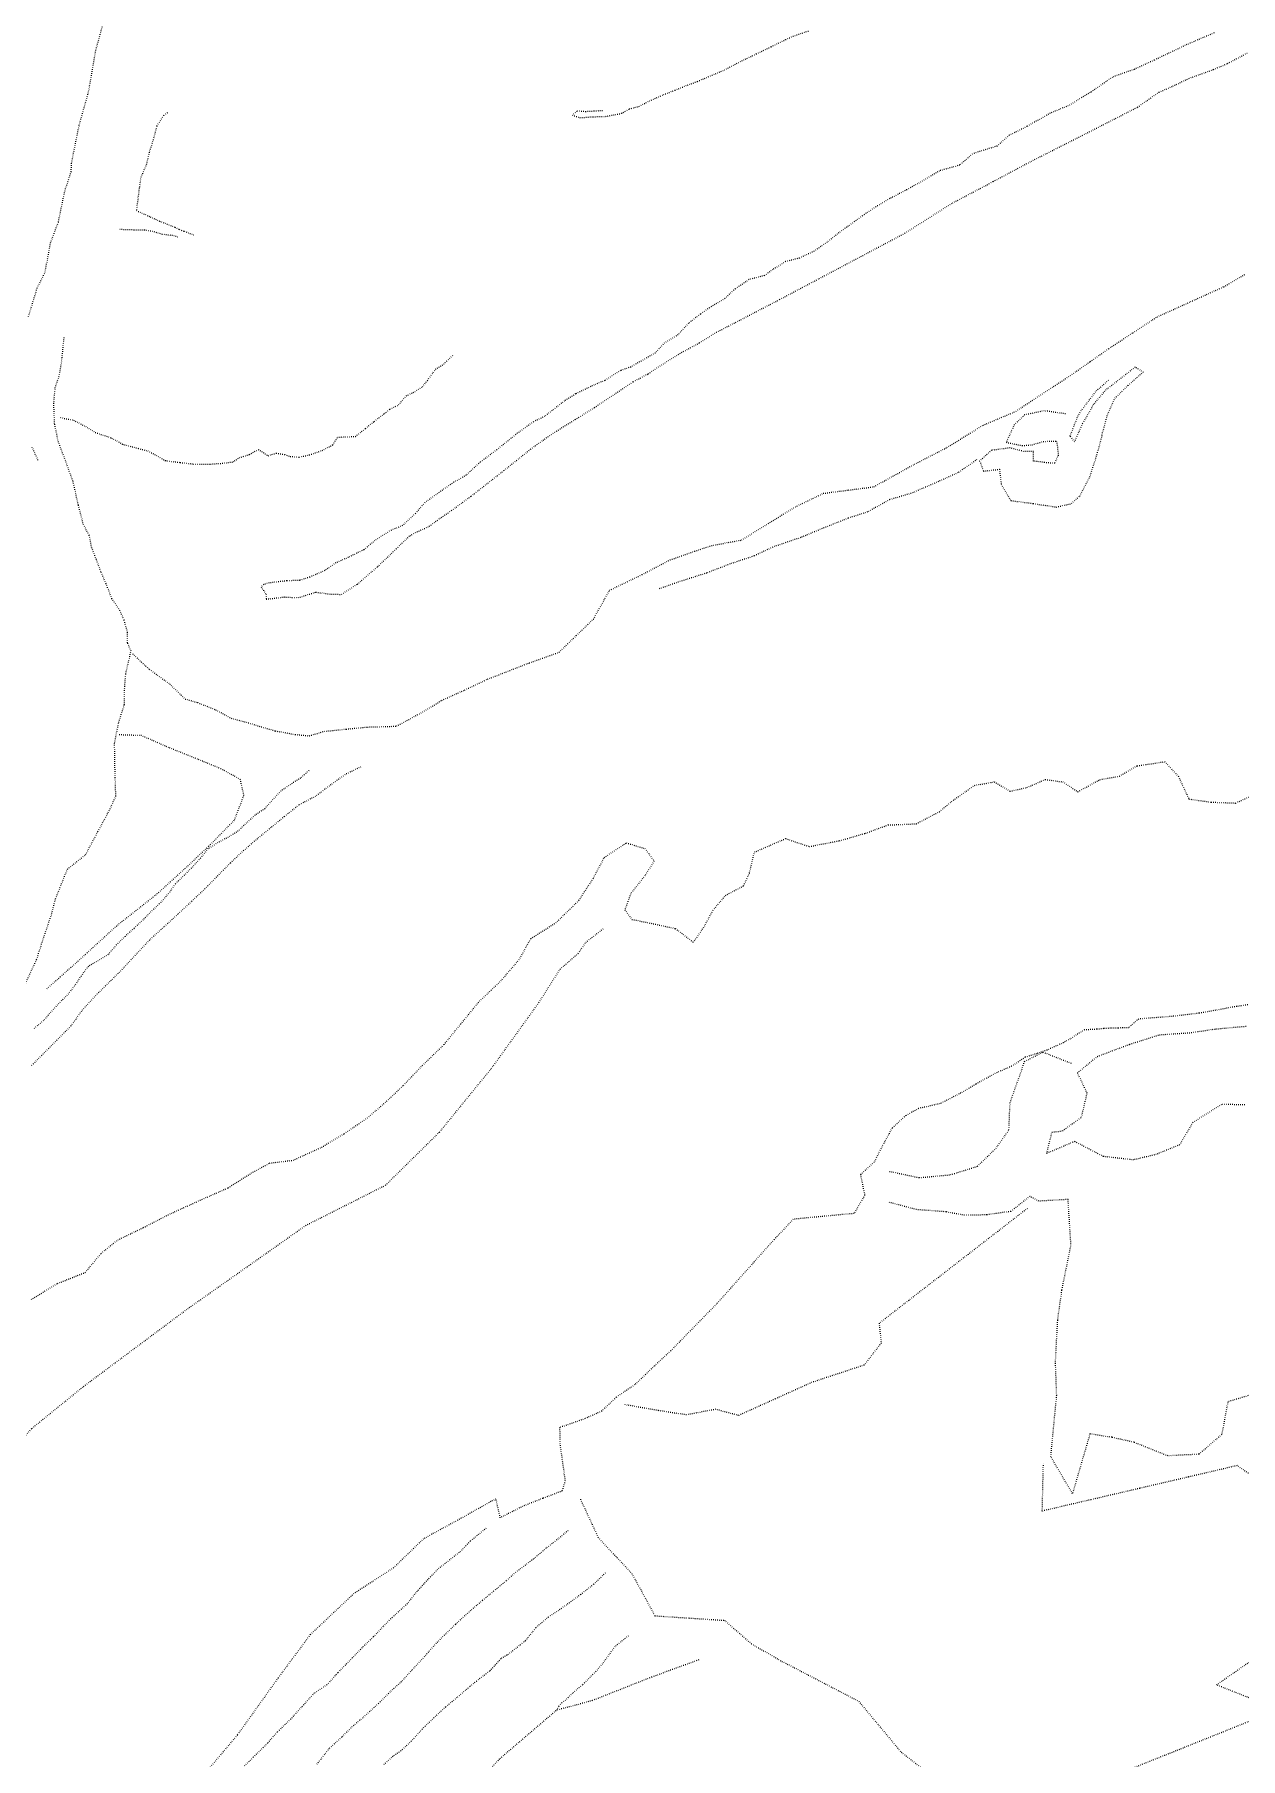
# Model space of a CAD drawing. Extents: x 682410 to 689460, y 7661803 to 7669124.
# Drawn here: x 685687.7 to 685901.6, y 7667440.4 to 7667746.3 of the extents above; entities that cross this region are included whole.
import ezdxf

# ---------------------------------------------------------------- set-up
doc = ezdxf.new("R2010")
doc.units = 0
doc.header["$MEASUREMENT"] = 0
doc.linetypes.add('DOT', pattern=[0.25, 0, -0.25])
doc.layers.add('02 TOE_Line', color=1, linetype='DOT', lineweight=20)

msp = doc.modelspace()

# ---------------------------------------------------------------- linework, layer by layer
at = {"layer": '02 TOE_Line'}
for points in [[(685686.58, 7667696.17, 4262.21), (685688.13, 7667701.28, 4262.3), (685689.54, 7667704.09, 4262.45), (685690.51, 7667709.29, 4262.36), (685691.9, 7667713, 4262.72), (685693.04, 7667718.5, 4262.74), (685694.16, 7667721.92, 4263.25), (685694.24, 7667723.47, 4263.03), (685695.59, 7667730.19, 4262.73), (685697.2, 7667735.87, 4262.97), (685698.56, 7667743.52, 4263.47), (685700.46, 7667750.48, 4264.55)], [(685896.88, 7667746.56, 4249.91), (685891.77, 7667744.35, 4249.98), (685886.3, 7667741.74, 4249.95), (685882.7, 7667740.07, 4249.84), (685878.88, 7667738.72, 4249.77), (685874.91, 7667735.97, 4249.73), (685871.02, 7667733.64, 4249.56), (685867.81, 7667732.31, 4249.73), (685863.72, 7667729.97, 4249.65), (685860.56, 7667728.39, 4249.59), (685858.39, 7667726.48, 4249.44), (685854.03, 7667725.11, 4249.41), (685851.77, 7667723.1, 4249.55), (685848.19, 7667722.09, 4249.47), (685844.61, 7667719.97, 4249.47), (685842.38, 7667718.74, 4249.5), (685839.35, 7667717.15, 4249.5), (685836.91, 7667715.7, 4249.42), (685834.51, 7667714.13, 4249.4), (685831.73, 7667712.09, 4249.37), (685830.11, 7667710.92, 4249.34), (685828.26, 7667709.45, 4249.35), (685825.95, 7667707.83, 4249.36), (685823.33, 7667706.6, 4249.3), (685820.89, 7667705.97, 4249.32), (685818.63, 7667704.6, 4249.38), (685817.11, 7667703.49, 4249.39), (685814.39, 7667702.78, 4249.25), (685811.94, 7667701.14, 4249.14), (685810.13, 7667699.44, 4249.07), (685807.37, 7667697.8, 4249.04), (685805.77, 7667696.68, 4248.99), (685803.67, 7667695.04, 4248.87), (685801.81, 7667693.01, 4248.74), (685799.43, 7667691.57, 4248.81), (685797.77, 7667689.76, 4248.82), (685795.27, 7667688.34, 4248.95), (685793.42, 7667687.27, 4248.84), (685791.63, 7667686.67, 4248.79), (685788.8, 7667684.89, 4248.83), (685786.95, 7667684.11, 4248.92), (685783.6, 7667682.49, 4248.77), (685781.68, 7667681.27, 4248.79), (685778.14, 7667678.51, 4248.75), (685776.17, 7667677.57, 4248.73), (685773.29, 7667675.51, 4248.67), (685769.65, 7667672.59, 4248.63), (685766.71, 7667670.39, 4248.57), (685764.22, 7667668.09, 4248.76), (685762.02, 7667666.82, 4248.61), (685758.9, 7667664.67, 4248.47), (685756.88, 7667663.21, 4248.34), (685755.23, 7667661.27, 4248.49), (685752.92, 7667659.13, 4248.45), (685750.64, 7667658.18, 4248.5), (685748.05, 7667656.5, 4248.46), (685746.07, 7667654.84, 4248.58), (685743.33, 7667653.5, 4248.63), (685741.1, 7667652.52, 4248.56), (685739.14, 7667651.16, 4248.69), (685736.48, 7667650, 4248.88), (685734.66, 7667649.41, 4249.04), (685732.4, 7667649.33, 4249.14), (685729.28, 7667648.96, 4249.17), (685728.31, 7667648.67, 4249.26), (685727.85, 7667648.24, 4249.27), (685728.73, 7667646.98, 4248.87), (685728.78, 7667646.08, 4248.56), (685732.01, 7667646.47, 4248.45), (685734.4, 7667646.33, 4248.57), (685737.57, 7667647.32, 4248.58), (685740.36, 7667646.96, 4248.32), (685742.12, 7667646.93, 4248), (685744.91, 7667648.71, 4248.09), (685745.96, 7667649.65, 4248.13), (685748.52, 7667651.84, 4248.44), (685750.49, 7667653.72, 4248.4), (685751.83, 7667655.03, 4248.34), (685754.24, 7667657.36, 4248.47), (685755.52, 7667658.02, 4248.29), (685757.69, 7667659.02, 4248.33), (685759.53, 7667660.38, 4248.24), (685761.63, 7667661.79, 4248.18), (685765.11, 7667664.36, 4248.44), (685767.82, 7667666.46, 4248.47), (685770.93, 7667668.91, 4248.51), (685773.15, 7667670.69, 4248.55), (685775.65, 7667672.67, 4248.5), (685778.14, 7667674.49, 4248.52), (685780.26, 7667675.91, 4248.5), (685783.59, 7667677.96, 4248.53), (685787.01, 7667680.1, 4248.6), (685790.22, 7667682.23, 4248.63), (685793.87, 7667684.67, 4248.69), (685796.53, 7667686.07, 4248.68), (685797.98, 7667687.06, 4248.66), (685802.44, 7667689.85, 4248.53), (685805.59, 7667691.55, 4248.74), (685808.61, 7667693.43, 4248.84), (685813.52, 7667695.96, 4248.76), (685819.83, 7667699.26, 4248.91), (685826.82, 7667702.95, 4249.1), (685835.79, 7667707.7, 4249.16), (685842.03, 7667711.01, 4249.29), (685850.47, 7667716.36, 4249.35), (685857.72, 7667720.19, 4249.51), (685864.43, 7667723.77, 4249.36), (685873.51, 7667728.36, 4249.4), (685883.33, 7667733.39, 4249.46), (685887.12, 7667736.03, 4249.5), (685889.56, 7667737.11, 4249.45), (685892.42, 7667738.48, 4249.36), (685896.82, 7667740.08, 4249.44), (685899.29, 7667741.13, 4249.6), (685902.92, 7667743.06, 4249.59)], [(685788.39, 7667732.75, 4270.99), (685786.92, 7667732.66, 4271.01), (685785.45, 7667732.57, 4271.16), (685783.87, 7667732.7, 4270.87), (685783.07, 7667731.96, 4270.79), (685784.41, 7667731.52, 4270.6), (685786.71, 7667731.68, 4270.47), (685788.98, 7667731.74, 4270.21), (685791.79, 7667732.29, 4269.96), (685793.16, 7667733.08, 4269.9), (685794.88, 7667733.53, 4269.67), (685796.74, 7667734.48, 4269.53), (685799.22, 7667735.6, 4269.31), (685801.26, 7667736.39, 4269.24), (685803.18, 7667737.18, 4269.07), (685805.24, 7667737.95, 4269.02), (685810.03, 7667739.99, 4268.86), (685813.4, 7667741.75, 4268.67), (685815.68, 7667742.82, 4268.82), (685818.33, 7667744.11, 4268.67), (685820.9, 7667745.37, 4268.55), (685822.18, 7667745.98, 4268.63), (685825.13, 7667746.96, 4268.44)], [(685711.24, 7667732.38, 4272.67), (685710.57, 7667731.91, 4272.57), (685709.33, 7667730.01, 4272.26), (685708.64, 7667727.32, 4271.99), (685708, 7667725.38, 4271.63), (685707.52, 7667723.28, 4271.41), (685706.56, 7667721.03, 4270.96), (685706.23, 7667719.05, 4270.83), (685705.98, 7667716.99, 4270.83), (685705.74, 7667715.04, 4270.95), (685708.19, 7667713.92, 4271.57), (685709.85, 7667713.16, 4272.01), (685712.58, 7667712.08, 4272.24), (685713.37, 7667711.68, 4272.45), (685714.24, 7667711.36, 4272.41), (685715.91, 7667710.72, 4272.34)], [(685702.77, 7667711.73, 4270.72), (685705.3, 7667711.64, 4271.06), (685707.17, 7667711.64, 4271.21), (685708.51, 7667711.39, 4271.49), (685710.29, 7667710.87, 4272.08), (685712.35, 7667710.62, 4272.41), (685713.3, 7667710.3, 4272.35)], [(685705.06, 7667636.36, 4237.02), (685708.06, 7667633.6, 4236.64), (685711.64, 7667631.03, 4236.41), (685714.38, 7667628.36, 4236.07), (685716.61, 7667627.72, 4235.86), (685719.79, 7667626.44, 4235.37), (685722.55, 7667624.95, 4234.87), (685725.24, 7667624.25, 4234.24), (685727.54, 7667623.53, 4234.02), (685730.37, 7667622.7, 4233.44), (685733.93, 7667622.07, 4233.16), (685736.41, 7667621.83, 4233.11), (685739.02, 7667622.62, 4232.88), (685742.96, 7667623.03, 4232.9), (685746.74, 7667623.39, 4232.36), (685751.87, 7667623.54, 4232.13), (685756.77, 7667626.2, 4231.92), (685759.91, 7667628.12, 4231.38), (685763.96, 7667629.96, 4230.84), (685768.02, 7667631.88, 4230.67), (685775.41, 7667634.77, 4229.77), (685780.71, 7667636.67, 4229.3), (685783.76, 7667639.61, 4229.2), (685786.81, 7667642.55, 4229.24), (685789.65, 7667647.65, 4229.59), (685795.42, 7667650.43, 4228.95), (685800.4, 7667653.04, 4228.36), (685804.75, 7667654.59, 4227.57), (685808.03, 7667655.67, 4227), (685813.04, 7667656.54, 4226.22), (685817.81, 7667659.49, 4226.76), (685822.58, 7667662.45, 4226.16), (685827.58, 7667664.86, 4225.72), (685832.07, 7667665.44, 4226.2), (685836.55, 7667666.03, 4224.75), (685840.14, 7667668.02, 4224.21), (685843.73, 7667670.01, 4223.95), (685849.49, 7667672.97, 4223.81), (685855.91, 7667676.94, 4223.79), (685861.71, 7667679.4, 4223.71), (685866.68, 7667682.67, 4224.54), (685871.66, 7667685.93, 4225.21), (685874.93, 7667688.23, 4225.48), (685878.2, 7667690.52, 4225.63), (685882.49, 7667693.34, 4226.86), (685886.77, 7667696.16, 4226.99), (685892.7, 7667698.85, 4227.09), (685898.63, 7667701.53, 4227.04), (685902.47, 7667703.79, 4227.18)], [(685684.89, 7667575.36, 4236.97), (685688.04, 7667582.14, 4236.9), (685689.08, 7667585.39, 4237.17), (685690.63, 7667589.98, 4237.28), (685691.4, 7667592.92, 4238.26), (685693.49, 7667598.16, 4237.97), (685696.73, 7667600.72, 4237.67), (685698.91, 7667604.86, 4236.9), (685700.91, 7667608.52, 4236.99), (685702.09, 7667611.14, 4236.67), (685701.97, 7667614.42, 4236.99), (685701.92, 7667617.23, 4237.28), (685701.86, 7667620.56, 4238.38), (685702.61, 7667624.22, 4238.2), (685703.61, 7667627.39, 4237.96), (685703.66, 7667630.59, 4238.27), (685703.84, 7667632.8, 4238.61), (685704.78, 7667636.88, 4238.18), (685704.17, 7667638.32, 4238.9), (685704.18, 7667640.21, 4239.43), (685703.54, 7667642.41, 4240.48), (685702.79, 7667644.06, 4241.41), (685701.4, 7667646.15, 4242.74), (685700.35, 7667648.83, 4244.31), (685699.43, 7667650.97, 4245.35), (685698.63, 7667653.14, 4246.49), (685697.8, 7667655.28, 4248.19), (685697.36, 7667657.43, 4249.69), (685696.35, 7667659.25, 4251.05), (685695.44, 7667662.77, 4254.12), (685694.48, 7667667.06, 4256.74), (685692.65, 7667671.99, 4259.84), (685691.82, 7667674.28, 4261.33), (685691.23, 7667677.25, 4262.62), (685691.08, 7667680.82, 4263.19), (685691.32, 7667683.55, 4263.5), (685692.1, 7667685.87, 4263.94), (685692.56, 7667688.93, 4264.47), (685692.91, 7667692.54, 4264.61)], [(685692.26, 7667678.3, 4260.57), (685694.59, 7667677.84, 4261), (685696.99, 7667676.57, 4261.45), (685698.45, 7667675.67, 4261.62), (685701.34, 7667674.66, 4261.87), (685703.29, 7667673.57, 4261.88), (685706.09, 7667672.83, 4261.43), (685707.75, 7667672.41, 4261.32), (685710.89, 7667670.66, 4261.39), (685713.5, 7667670.34, 4261.25), (685715.79, 7667670.06, 4261.31), (685718.89, 7667670.05, 4261.57), (685720.59, 7667670.17, 4261.78), (685722.87, 7667670.43, 4261.69), (685724.01, 7667671.2, 4261.74), (685725.8, 7667671.74, 4262.06), (685727.36, 7667672.64, 4262.23), (685729.11, 7667671.54, 4262.57), (685730.55, 7667672, 4261.7), (685732.05, 7667671.73, 4261.18), (685733.01, 7667671.42, 4260.95), (685734.65, 7667671.27, 4260.84), (685736.4, 7667671.67, 4260.74), (685738.96, 7667672.57, 4260.6), (685740.59, 7667673.49, 4260.89), (685741.44, 7667674.83, 4260.75), (685742.81, 7667674.88, 4260.67), (685744.58, 7667674.95, 4260.43), (685746.39, 7667676.38, 4259.87), (685747.92, 7667677.63, 4260.02), (685749.73, 7667679, 4260.21), (685750.71, 7667679.8, 4260.19), (685752.21, 7667680.54, 4260.53), (685753.59, 7667682.15, 4260.33), (685755.12, 7667682.9, 4260.62), (685756.46, 7667683.75, 4260.81), (685757.36, 7667684.91, 4260.63), (685758.81, 7667686.87, 4260.56), (685760.27, 7667687.8, 4260.98), (685761.52, 7667689.03, 4261.22), (685761.96, 7667689.41, 4261.3)], [(685870.53, 7667678.96, 4223.67), (685866.77, 7667679.51, 4223.44), (685863.26, 7667678.76, 4223.22), (685861.46, 7667677.03, 4223.16), (685860.03, 7667673.91, 4222.58), (685862.86, 7667673.33, 4222.62), (685864.58, 7667673.46, 4221.56), (685866.62, 7667674.07, 4221.39), (685868.97, 7667674.14, 4221.3), (685869.26, 7667671.63, 4221.28), (685868.61, 7667670.17, 4221.31), (685866.78, 7667670.33, 4221.33), (685864.84, 7667670.59, 4221.45), (685864.84, 7667672.27, 4221.44), (685863.11, 7667672.31, 4222.56), (685860.71, 7667672.92, 4222.61), (685857.4, 7667672.49, 4222.88), (685855.31, 7667670.59, 4223.39), (685856, 7667668.79, 4223.44), (685858.81, 7667669.13, 4223.46), (685859.14, 7667666.45, 4223.5), (685860.86, 7667663.56, 4223.4), (685864.8, 7667663.06, 4223.33), (685868.91, 7667662.43, 4223.18), (685871.59, 7667663.03, 4223.19), (685873.07, 7667664.38, 4223.26), (685874.83, 7667667.73, 4223.23), (685876.12, 7667671.71, 4223.24), (685877.02, 7667674.99, 4223.3), (685877.01, 7667675.2, 4223.27), (685878.02, 7667678.9, 4223.47), (685879.3, 7667681.73, 4223.68), (685881.63, 7667684.02, 4223.97), (685884.31, 7667686.36, 4224.14), (685883.79, 7667686.73, 4224.39), (685882.88, 7667687.24, 4224.02), (685877.71, 7667683.23, 4223.55), (685875.52, 7667680.67, 4223.28), (685873.54, 7667677.23, 4223.16), (685872.12, 7667674, 4223.22), (685871.35, 7667675.02, 4223.27), (685872.74, 7667678.57, 4223.18), (685873.28, 7667679.48, 4223.19), (685875.98, 7667683.02, 4223.47), (685878.34, 7667685.09, 4223.67)], [(685688.28, 7667670.76, 4260.25), (685687.22, 7667673.09, 4260.2)], [(685854.84, 7667670.86, 4223.37), (685851.49, 7667668.53, 4223.61), (685847.99, 7667666.95, 4223.81), (685843.16, 7667664.85, 4224.02), (685839.34, 7667663.73, 4224.27), (685835.42, 7667661.55, 4224.48), (685831.97, 7667660.44, 4224.85), (685827.68, 7667658.73, 4225.16), (685823.58, 7667657.02, 4225.41), (685818.61, 7667655.32, 4225.58), (685815.29, 7667653.74, 4225.75), (685811.03, 7667652.32, 4226.07), (685806.9, 7667650.72, 4226.39), (685802.87, 7667649.45, 4226.89), (685798.37, 7667647.88, 4227.39)], [(685689.83, 7667576.94, 4235.69), (685692.24, 7667579.05, 4235.61), (685696.99, 7667583.31, 4235.22), (685702.62, 7667588.44, 4234.86), (685709.16, 7667593.58, 4234.38), (685714.62, 7667598.53, 4234.17), (685718.6, 7667602.27, 4233.89), (685723.14, 7667606.9, 4233.61), (685724.81, 7667611.28, 4233.51), (685724.17, 7667614.09, 4233.78), (685720.73, 7667615.98, 4234.34), (685716.58, 7667617.69, 4235.06), (685711.45, 7667619.75, 4236.08), (685706.65, 7667621.86, 4237.09), (685702.7, 7667622, 4238.12)], [(685687.07, 7667521.81, 4236.55), (685691.74, 7667524.65, 4236.21), (685696.65, 7667526.61, 4236.05), (685699.46, 7667529.98, 4235.88), (685702.43, 7667532.38, 4235.73), (685706.98, 7667534.57, 4235.64), (685711.88, 7667537.09, 4235.36), (685717.03, 7667539.41, 4235.35), (685722.02, 7667541.64, 4235.21), (685726.09, 7667544.22, 4234.87), (685729.37, 7667546.02, 4235.03), (685733.52, 7667546.52, 4235.08), (685738.58, 7667548.81, 4234.72), (685742.59, 7667551.23, 4234.48), (685746.68, 7667554, 4234.17), (685749.87, 7667556.76, 4233.94), (685753.11, 7667559.81, 4233.77), (685756.2, 7667563.07, 4233.7), (685760.31, 7667567.06, 4233.39), (685763.28, 7667570.71, 4233.12), (685766.59, 7667574.75, 4232.77), (685770.15, 7667578.09, 4232.35), (685773.58, 7667582.07, 4231.99), (685775.72, 7667585.86, 4231.65), (685780.13, 7667588.64, 4231.24), (685784.24, 7667592.64, 4230.69), (685786.81, 7667596.6, 4230.24), (685788.72, 7667600.23, 4229.75), (685792.65, 7667602.83, 4229.25), (685795.92, 7667601.83, 4228.94), (685797.59, 7667599.59, 4228.91), (685795.97, 7667597.04, 4229.05), (685793.4, 7667593.8, 4229.21), (685792.37, 7667590.93, 4229.35), (685793.63, 7667589.26, 4229.24), (685797.44, 7667588.48, 4229.05), (685801.33, 7667587.64, 4229.29), (685804.52, 7667585.19, 4229.07), (685806.5, 7667588.03, 4229.09), (685807.98, 7667590.85, 4229.18), (685810.23, 7667593.52, 4229.09), (685813.43, 7667595.2, 4228.73), (685814.47, 7667597.46, 4228.51), (685815.35, 7667601.18, 4228.13), (685820.89, 7667603.59, 4227.65), (685825.1, 7667602.18, 4227.3), (685830.46, 7667603.22, 4226.81), (685835.08, 7667604.55, 4226.45), (685839.1, 7667606.01, 4226.17), (685844.1, 7667606.23, 4225.91), (685848.16, 7667608.37, 4225.42), (685850.65, 7667610.41, 4225.29), (685854.39, 7667613.03, 4224.83), (685857.89, 7667613.64, 4224.68), (685860.68, 7667612, 4224.46), (685863.69, 7667612.65, 4224.28), (685866.95, 7667614.09, 4224.05), (685870.05, 7667613.66, 4223.97), (685872.74, 7667611.9, 4223.7), (685876.64, 7667614.05, 4223.55), (685880.11, 7667614.69, 4223.35), (685883.26, 7667616.51, 4223.19), (685888.14, 7667617.24, 4222.98), (685890.56, 7667614.63, 4222.91), (685892.42, 7667610.62, 4222.85), (685896.38, 7667610.06, 4222.81), (685900.71, 7667609.9, 4222.79), (685903.93, 7667611.39, 4222.72)], [(685745.57, 7667616.34, 4232.41), (685742.76, 7667614.96, 4232.56), (685739.98, 7667612.97, 4232.69), (685737.52, 7667611.11, 4232.86), (685734.55, 7667609.56, 4232.87), (685731.96, 7667607.49, 4233.01), (685729.59, 7667605.54, 4233.17), (685727.19, 7667603.58, 4233.27), (685724.76, 7667601.47, 4233.43), (685722.39, 7667599.26, 4233.56), (685720.16, 7667596.99, 4233.7), (685717.9, 7667594.7, 4233.84), (685715.52, 7667592.45, 4234), (685713.09, 7667590.2, 4234.12), (685710.62, 7667587.92, 4234.26), (685708.09, 7667585.61, 4234.43), (685705.78, 7667583.14, 4234.61), (685703.47, 7667580.65, 4234.74), (685701.04, 7667578.24, 4234.96), (685698.55, 7667575.78, 4235.17), (685696.19, 7667573.23, 4235.36), (685694.12, 7667570.35, 4235.6), (685687.12, 7667563.3, 4236.08)], [(685736.31, 7667615.65, 4232.61), (685734.83, 7667614.31, 4232.69), (685733.07, 7667613.22, 4232.78), (685731.37, 7667612.05, 4232.7), (685729.93, 7667610.52, 4232.86), (685728.49, 7667608.88, 4232.92), (685726.78, 7667607.78, 4233.1), (685725.28, 7667606.38, 4233.11), (685723.76, 7667604.94, 4233.14), (685722.02, 7667603.85, 4233.29), (685720.19, 7667602.88, 4233.42), (685718.48, 7667601.81, 4233.52), (685717.09, 7667600.13, 4233.72), (685715.73, 7667598.61, 4233.88), (685714.25, 7667597.11, 4233.85), (685712.65, 7667595.56, 4233.92), (685711.45, 7667593.87, 4233.92), (685710.07, 7667592.29, 4233.78), (685708.56, 7667590.86, 4233.94), (685706.92, 7667589.2, 4234.14), (685705.33, 7667587.67, 4234.09), (685703.72, 7667586.24, 4234.11), (685702.18, 7667584.73, 4234.39), (685700.75, 7667583.04, 4234.65), (685698.97, 7667581.93, 4234.78), (685697.21, 7667580.92, 4234.89), (685695.91, 7667579.21, 4234.95), (685694.75, 7667577.45, 4235.06), (685693.48, 7667575.8, 4234.92), (685691.96, 7667574.36, 4235.12), (685690.58, 7667572.82, 4235.17), (685689.25, 7667571.31, 4235.24), (685687.6, 7667569.9, 4235.38)], [(685618.75, 7667430.32, 4227.62), (685630.19, 7667444.15, 4228.1), (685640.38, 7667456.98, 4228.35), (685651.78, 7667466.9, 4228.37), (685664, 7667477.15, 4228.48), (685676.64, 7667487.43, 4228.56), (685687.2, 7667498.94, 4228.82), (685696.38, 7667506.39, 4228.99), (685714.83, 7667520.16, 4229.61), (685735.78, 7667534.95, 4230.64), (685749.93, 7667542.09, 4231.19), (685759.49, 7667551.51, 4231.29), (685768.69, 7667562.79, 4231.43), (685777.12, 7667574.49, 4231.86), (685780.88, 7667580.41, 4232.02), (685784.12, 7667583.23, 4231.66), (685785.44, 7667585.17, 4231.53), (685788.69, 7667587.71, 4231.3)], [(685907.72, 7667574.86, 4203.21), (685900.91, 7667573.8, 4203.13), (685894.25, 7667572.61, 4203), (685889.46, 7667572.04, 4202.77), (685883.49, 7667571.58, 4202.38), (685881.69, 7667570.04, 4202.24), (685880.68, 7667570.03, 4202.24), (685879.86, 7667569.94, 4202.24), (685878.5, 7667569.95, 4202.24), (685877.25, 7667569.87, 4202.24), (685876.08, 7667569.76, 4202.24), (685873.92, 7667569.63, 4202.19), (685872.45, 7667568.76, 4202.14), (685871.39, 7667568.08, 4202.1), (685870.16, 7667567.38, 4202.06), (685868.88, 7667566.8, 4202.03), (685867.26, 7667566.07, 4201.97), (685865.48, 7667565.45, 4201.96), (685863.36, 7667564.78, 4202.06), (685860.98, 7667563.19, 4201.98), (685858.09, 7667561.95, 4201.91), (685854.63, 7667560.03, 4201.86), (685851.97, 7667558.45, 4201.78), (685848.3, 7667556.56, 4201.65), (685844.48, 7667555.7, 4201.57), (685842.21, 7667554.44, 4201.49), (685839.8, 7667552.22, 4201.42), (685838.46, 7667549.84, 4201.37), (685836.59, 7667546.19, 4201.23), (685834.17, 7667543.96, 4202.13), (685834.91, 7667540.32, 4200.65), (685833.05, 7667537.07, 4200.61), (685822.26, 7667536.05, 4200.43), (685818.84, 7667532.44, 4200.3), (685808.65, 7667521.02, 4199.74), (685800.51, 7667512.7, 4199.32), (685797.59, 7667509.98, 4199.19), (685794.16, 7667506.71, 4199.08), (685790.83, 7667504.45, 4199.15), (685788.28, 7667502.01, 4199.19), (685785.32, 7667500.67, 4199.45), (685780.8, 7667499.08, 4199.86), (685780.88, 7667495.95, 4197.81), (685781.33, 7667492.81, 4195.57), (685781.77, 7667489.67, 4193.18), (685781.26, 7667487.82, 4192.06), (685777.82, 7667486.52, 4192.26), (685774.29, 7667485.13, 4192.35), (685770.28, 7667483.09, 4192.26), (685769.5, 7667486.45, 4194.77), (685763.34, 7667482.99, 4194.69), (685756.69, 7667479.36, 4194.86), (685751.34, 7667474.2, 4194.76), (685744.3, 7667469.62, 4194.71), (685736.58, 7667462.34, 4194.6), (685730.87, 7667454.64, 4194.38), (685723.64, 7667444.52, 4193.99), (685717.64, 7667437.41, 4193.78)], [(685902.32, 7667556.33, 4201.3), (685898.23, 7667556.43, 4201.17), (685893.11, 7667553.22, 4201.05), (685890.77, 7667549.26, 4201.22), (685886.64, 7667547.55, 4201.11), (685882.6, 7667546.58, 4201.05), (685877.25, 7667547.18, 4201.26), (685872.15, 7667549.84, 4201.19), (685867.21, 7667547.74, 4201.23), (685868.14, 7667551.48, 4201.14), (685870.04, 7667551.76, 4201.34), (685873.38, 7667554.15, 4201.26), (685874.38, 7667558.43, 4201.25), (685872.66, 7667562.02, 4201.52), (685876.2, 7667564.95, 4201.54), (685881.92, 7667567.1, 4201.47), (685887.22, 7667568.79, 4201.68), (685892.48, 7667569.14, 4201.96), (685897.23, 7667569.82, 4202.06), (685902.65, 7667570.32, 4202)], [(685839.33, 7667544.55, 4201.21), (685844.62, 7667543.42, 4201.53), (685850.13, 7667543.95, 4201.58), (685854.91, 7667545.44, 4201.93), (685858.16, 7667548.59, 4201.83), (685860.51, 7667551.9, 4201.81), (685860.7, 7667556.69, 4202), (685863.29, 7667564.05, 4202.03), (685866.55, 7667565.7, 4201.94), (685871.76, 7667563.65, 4202.04)], [(685863.79, 7667537.98, 4200.48), (685858.52, 7667533.9, 4200.47), (685853.26, 7667529.82, 4200.47), (685847.99, 7667525.74, 4200.46), (685842.73, 7667521.66, 4200.45), (685837.47, 7667517.58, 4200.44), (685837.85, 7667514.08, 4200.44), (685834.83, 7667510.17, 4200.34), (685830.19, 7667508.63, 4200.15), (685825.55, 7667507.1, 4199.97), (685819.05, 7667504.16, 4199.8), (685812.54, 7667501.23, 4199.63), (685808.5, 7667502.32, 4199.43), (685803.3, 7667501.34, 4199.24), (685798.31, 7667502.09, 4199.16), (685792.41, 7667503.15, 4199.08)], [(685902.94, 7667504.75, 4174.79), (685899.33, 7667503.65, 4175.15), (685898.25, 7667497.86, 4171.2), (685894.2, 7667494.34, 4169.68), (685888.68, 7667494.07, 4170.29), (685882.67, 7667496.48, 4172.22), (685878.75, 7667497.35, 4173.36), (685874.88, 7667497.97, 4173.84), (685871.77, 7667487.35, 4171.12), (685867.94, 7667493.93, 4174.01), (685868.98, 7667504.82, 4181.01), (685868.76, 7667510.68, 4184.58), (685869.16, 7667518.16, 4189.22), (685869.91, 7667523.55, 4192.68), (685871.51, 7667531.42, 4197.87), (685871, 7667539.55, 4202.97), (685865.78, 7667539.26, 4200.91), (685864.22, 7667540.12, 4200.64), (685860.84, 7667537.44, 4200.52), (685856.5, 7667536.82, 4200.57), (685852.62, 7667536.75, 4200.63), (685849.35, 7667537.36, 4200.62), (685844.07, 7667537.76, 4200.61), (685839.09, 7667539.11, 4200.65)], [(685877.99, 7667436.87, 4133.34), (685888.1, 7667440.93, 4131.29), (685898.2, 7667444.99, 4130.44), (685908.31, 7667449.05, 4130.28), (685902.82, 7667451.24, 4132.01), (685897.32, 7667453.43, 4140.02), (685904.25, 7667458.24, 4140.15), (685911.19, 7667463.06, 4140.21), (685918.12, 7667467.87, 4140.31), (685915.88, 7667475.77, 4140.47), (685913.65, 7667483.67, 4155.1), (685907.31, 7667488, 4166.15), (685900.98, 7667492.33, 4169.15), (685892.34, 7667490.31, 4168.41), (685883.7, 7667488.3, 4169.12), (685875.06, 7667486.28, 4170.35), (685866.42, 7667484.27, 4170.41), (685866.62, 7667492.67, 4173.84)], [(685784.49, 7667486.36, 4191.34), (685787.64, 7667479.58, 4188.42), (685793.63, 7667473.16, 4183.99), (685797.71, 7667465.68, 4176.94), (685803.87, 7667465.28, 4176.71), (685810.03, 7667464.88, 4176.7), (685814.82, 7667460.73, 4172.15), (685819.63, 7667457.92, 4171.95), (685826.75, 7667454.22, 4171.57), (685833.86, 7667450.52, 4166.74), (685837.63, 7667446, 4161.7), (685841.4, 7667441.47, 4155.07), (685846.86, 7667437.23, 4147.44)], [(685767.79, 7667481.25, 4192.01), (685764.92, 7667478.9, 4191.83), (685763.25, 7667477.12, 4191.86), (685759.41, 7667474.13, 4191.58), (685757.64, 7667472.34, 4191.62), (685755.3, 7667469.78, 4191.38), (685753.77, 7667467.8, 4191.44), (685751.09, 7667465.38, 4191.29), (685749.52, 7667463.79, 4191.17), (685747.74, 7667461.92, 4191.33), (685745.76, 7667459.99, 4191.25), (685744.02, 7667458.2, 4191.27), (685741.44, 7667455.56, 4191.14), (685739.51, 7667453.43, 4191.35), (685737.29, 7667451.96, 4191.58), (685734.98, 7667449.42, 4191.63), (685733.11, 7667447.35, 4191.48), (685730.69, 7667445.03, 4191.38), (685729.01, 7667443.08, 4191.31), (685726.46, 7667440.57, 4191.09), (685724.73, 7667438.88, 4191.08)], [(685782.34, 7667480.84, 4189.02), (685780.56, 7667479.35, 4188.89), (685778.4, 7667477.67, 4188.91), (685776.13, 7667475.75, 4188.8), (685773.03, 7667473.41, 4188.45), (685771.32, 7667471.88, 4188.4), (685769.1, 7667470.05, 4188.42), (685767.1, 7667468.4, 4188.52), (685765.01, 7667466.6, 4188.58), (685762.31, 7667464.13, 4188.59), (685760.61, 7667462.5, 4188.4), (685758.91, 7667460.8, 4188.27), (685756.39, 7667457.95, 4188.06), (685754.58, 7667456.03, 4188.13), (685752.73, 7667454, 4188.2), (685750.74, 7667452.18, 4188.22), (685748.67, 7667450.11, 4188.21), (685745.89, 7667447.59, 4188.15), (685744.03, 7667446.03, 4188.32), (685742.15, 7667444.15, 4188.23), (685739.95, 7667442.16, 4188.18), (685737.74, 7667439.34, 4187.98)], [(685749.63, 7667439.27, 4183.06), (685751.42, 7667440.91, 4183.23), (685752.65, 7667441.72, 4183.07), (685754.46, 7667443.41, 4183.13), (685756.42, 7667445.58, 4183.31), (685758.48, 7667447.55, 4183.5), (685760.63, 7667449.55, 4183.58), (685762.7, 7667451.26, 4183.54), (685764.91, 7667453.17, 4183.6), (685766.06, 7667454.11, 4183.59), (685768.45, 7667455.94, 4183.79), (685770.49, 7667458.16, 4183.94), (685771.64, 7667458.81, 4183.65), (685774.76, 7667461.28, 4184.03), (685776.61, 7667463.6, 4183.94), (685778.82, 7667465.47, 4183.9), (685779.95, 7667466.18, 4183.49), (685783.33, 7667468.58, 4183.67), (685784.54, 7667469.49, 4183.63), (685786.85, 7667471.29, 4183.66), (685789.01, 7667473.37, 4183.85)], [(685761.19, 7667430.83, 4171.37), (685770.26, 7667440.38, 4171.87), (685780.24, 7667448.92, 4173.14), (685780.67, 7667449.65, 4173.55), (685781.18, 7667450.26, 4173.67), (685781.78, 7667450.66, 4173.82), (685783.18, 7667452.02, 4173.97), (685784.93, 7667453.51, 4174.51), (685787.21, 7667455.78, 4175.17), (685788.53, 7667457.32, 4175.54), (685790.75, 7667460.36, 4176.13), (685793.12, 7667462.22, 4176.52)], [(685805.47, 7667457.84, 4172.47), (685797.12, 7667454.8, 4172.61), (685786.6, 7667450.63, 4172.37), (685780.24, 7667448.92, 4173.14)]]:
    msp.add_polyline3d(points, dxfattribs=at)

doc.saveas('drawing.dxf')
